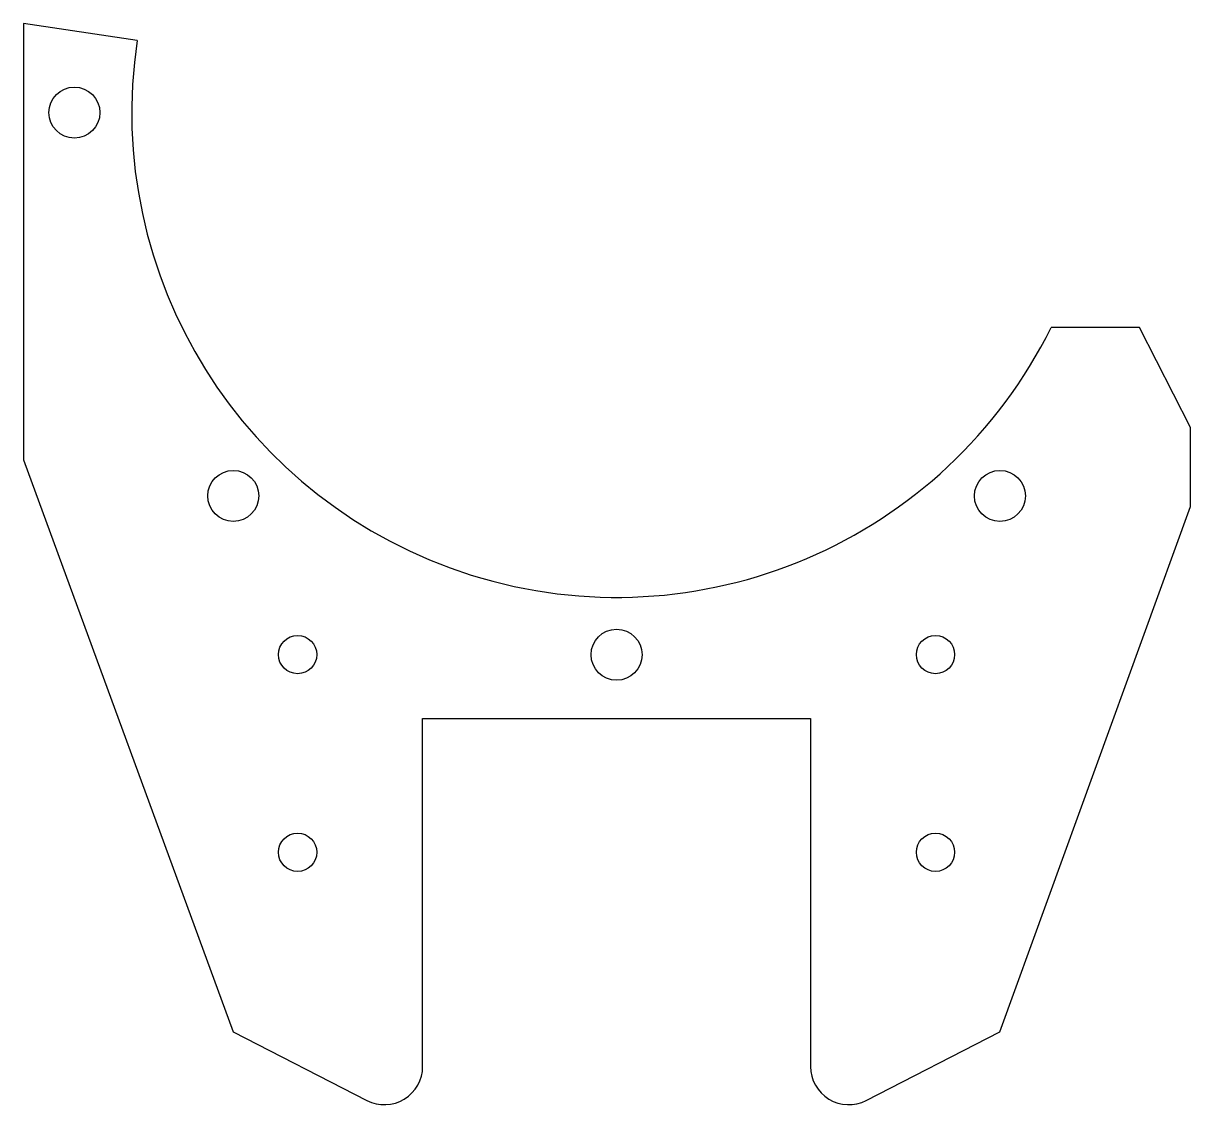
# Model space of a CAD drawing. Header units: millimetres. Extents: x -46.5 to 45, y -21.8 to 63.
import ezdxf

# ---------------------------------------------------------------- set-up
doc = ezdxf.new("R2010")
doc.units = ezdxf.units.MM

msp = doc.modelspace()

# ---------------------------------------------------------------- linework, layer by layer
at = {"color": 7, "linetype": 'Continuous', "lineweight": 25}
for p, q in [((-46.5, 63), (-46.5, 28.773)), ((-37.577, 61.657), (-46.5, 63)), ((41, 39.153), (34.061, 39.153)), ((45, 31.317), (41, 39.153)), ((45, 25.11), (45, 31.317)), ((-46.5, 28.773), (-30.045, -16.063)), ((30.045, -16.063), (45, 25.11)), ((-15.2, 8.51), (15.2, 8.51)), ((-15.2, -18.776), (-15.2, 8.51)), ((15.2, 8.51), (15.2, -18.776)), ((-30.045, -16.063), (-19.571, -21.445)), ((19.571, -21.445), (30.045, -16.063))]:
    msp.add_line(p, q, dxfattribs=at)
for centre, radius in [((-42.5, 56), 2), ((-30.045, 25.955), 2), ((30.052, 25.948), 2), ((-25, 13.51), 1.5), ((0, 13.5), 2), ((25, 13.51), 1.5), ((-25, -1.99), 1.5), ((25, -1.99), 1.5)]:
    msp.add_circle(centre, radius, dxfattribs=at)
for centre, radius, start, end in [((0, 56), 38, 171.43911, 333.68191), ((-18.2, -18.776), 3, 242.8051, 0), ((18.2, -18.776), 3, 180, 297.1949)]:
    msp.add_arc(centre, radius, start, end, dxfattribs=at)

doc.saveas('drawing.dxf')
